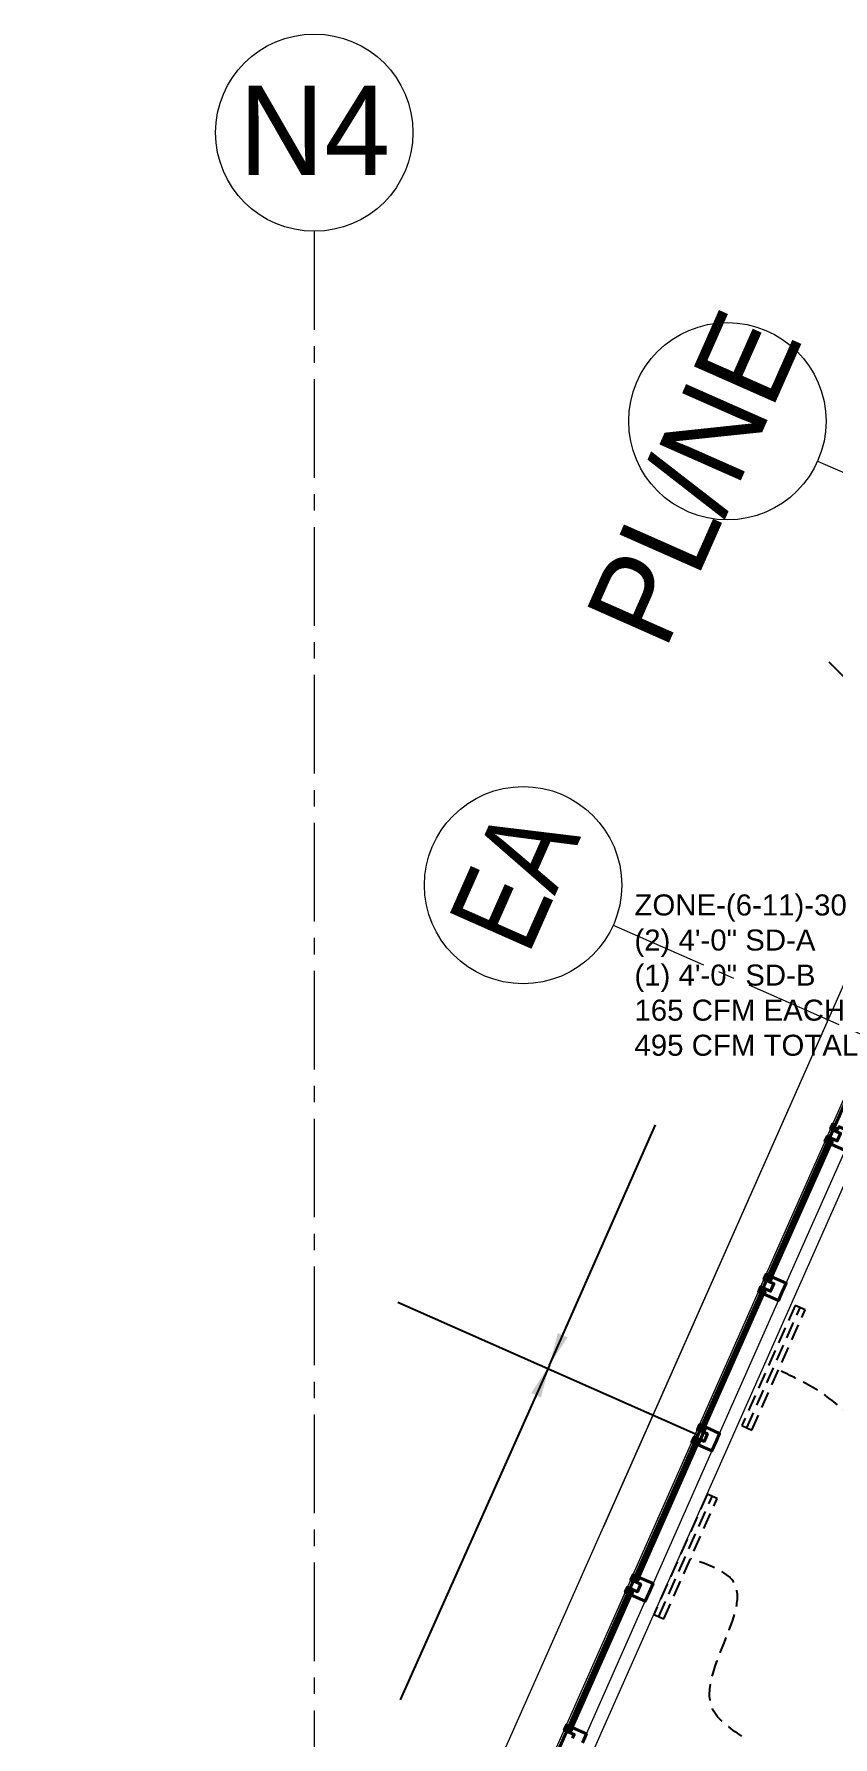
# Model space of a CAD drawing. Header units: inches. Extents: x -26012 to 27, y -3347 to 2082.
# Drawn here: x -24403 to -24112, y 1118 to 1740 of the extents above; entities that cross this region are included whole.
import ezdxf

# ---------------------------------------------------------------- set-up
doc = ezdxf.new("R2010")
doc.units = ezdxf.units.IN
doc.header["$LTSCALE"] = 48
doc.header["$MEASUREMENT"] = 0
doc.linetypes.add('A_Column Grid$0$CENTER2', pattern=[1.125, 0.75, -0.125, 0.125, -0.125])
doc.linetypes.add('HIDDEN2', pattern=[0.1875, 0.125, -0.0625])
for name, color, linetype in [('A104$0$A-FLOR-AWNG', 8, 'Continuous'), ('A104$0$A-FLOR-SLAB', 8, 'Continuous'), ('A104$0$A-GLAZ', 8, 'Continuous'), ('A104$0$C-PROP', 8, 'Continuous'), ('A_Column Grid$0$A-GRID-1D1-15', 8, 'A_Column Grid$0$CENTER2'), ('A_Column Grid$0$A-GRID-GRD1-15', 8, 'A_Column Grid$0$CENTER2'), ('M-HVAC-anno', 6, 'Continuous'), ('M-HVAC-FUTR', 4, 'HIDDEN2'), ('XREF', 8, 'Continuous')]:
    doc.layers.add(name, color=color, linetype=linetype)
doc.styles.add('A_Column Grid$0$Style-Arial', font='arial.ttf')
doc.styles.add('M08', font='arial.ttf', dxfattribs={"height": 7.68})
doc.styles.get("Standard").update_dxf_attribs({"font": 'simplex.shx'})
doc.dimstyles.new('STANDARD$7', dxfattribs={"dimtxt": 0.18, "dimasz": 0.125, "dimexe": 0.18, "dimexo": 0.06, "dimgap": 0.09, "dimtad": 0, "dimtih": 1, "dimtoh": 1, "dimdec": 4, "dimzin": 0, "dimdsep": 46, "dimtxsty": 'Standard', "dimcen": 0.09, "dimadec": 0, "dimazin": 0, "dimtfac": 1, "dimtdec": 4, "dimtofl": 0, "dimtmove": 0, "dimatfit": 3, "dimfxl": 1, "dimtolj": 1, "dimtzin": 0, "dimarcsym": 0})

# ---------------------------------------------------------------- blocks, each defined once
blk = doc.blocks.new('A104')
at = {"layer": 'A104$0$A-FLOR-AWNG', "lineweight": 0}
for q in [(-24684.5815, 90.1818), (-24195.532, 1194.69)]:
    blk.add_line((-24033.7396, 1560.0949), q, dxfattribs=at)
at = {"layer": 'A104$0$A-FLOR-SLAB', "lineweight": 0}
blk.add_line((-24582.659, 246.8918), (-24082.047, 1377.5135), dxfattribs=at)
at = {"layer": 'A104$0$A-GLAZ', "lineweight": 0}
for p, q in [((-24599.4792, 240.3944), (-24088.548, 1394.3341)), ((-24193.5642, 1157.1548), (-24088.548, 1394.3341)), ((-24135.2751, 1285.7035), (-24113.21, 1335.5371)), ((-24134.8179, 1285.5011), (-24112.7528, 1335.3346)), ((-24128.7994, 1283.6565), (-24107.3416, 1332.1184)), ((-24159.567, 1230.8409), (-24137.5019, 1280.6744)), ((-24159.1098, 1230.6385), (-24137.0447, 1280.472)), ((-24153.0913, 1228.7939), (-24131.6335, 1277.2558)), ((-24161.7939, 1225.8113), (-24183.859, 1175.9778)), ((-24161.3368, 1225.6089), (-24183.4018, 1175.7753)), ((-24155.9255, 1222.3927), (-24177.3833, 1173.9307)), ((-24208.1506, 1121.1157), (-24186.0855, 1170.9492)), ((-24207.6934, 1120.9132), (-24185.6284, 1170.7468)), ((-24201.6749, 1119.0686), (-24180.2172, 1167.5306))]:
    blk.add_line(p, q, dxfattribs=at)
at = {"layer": 'A104$0$A-GLAZ', "lineweight": 40}
for p, q in [((-24135.5037, 1285.8047), (-24113.4386, 1335.6383)), ((-24134.3607, 1285.2987), (-24112.2957, 1335.1322)), ((-24112.2957, 1335.1322), (-24113.4386, 1335.6383)), ((-24159.7956, 1230.9421), (-24137.7305, 1280.7757)), ((-24136.8161, 1280.3708), (-24137.7305, 1280.7757)), ((-24134.3607, 1285.2987), (-24135.5037, 1285.8047)), ((-24158.8812, 1230.5373), (-24136.8161, 1280.3708)), ((-24160.9546, 1224.6194), (-24158.1203, 1231.0206)), ((-24162.0225, 1225.9125), (-24184.0876, 1176.079)), ((-24160.8796, 1225.4064), (-24182.9447, 1175.5729)), ((-24160.8796, 1225.4064), (-24162.0225, 1225.9125)), ((-24158.8812, 1230.5373), (-24159.7956, 1230.9421)), ((-24182.9447, 1175.5729), (-24184.0876, 1176.079)), ((-24208.3792, 1121.2169), (-24186.3141, 1171.0504)), ((-24207.2363, 1120.7108), (-24185.1712, 1170.5443)), ((-24185.1712, 1170.5443), (-24186.3141, 1171.0504)), ((-24207.2363, 1120.7108), (-24208.3792, 1121.2169))]:
    blk.add_line(p, q, dxfattribs=at)
at = {"layer": 'A104$0$A-GLAZ', "lineweight": 40, "flags": 128}
for points in [[(-24109.5822, 1336.938), (-24110.1894, 1335.5667), (-24113.8469, 1337.1861), (-24114.6567, 1335.3574), (-24113.9709, 1335.0537), (-24113.566, 1335.9681), (-24111.9658, 1335.2596), (-24112.3707, 1334.3452), (-24107.3416, 1332.1184), (-24105.9247, 1335.3185)], [(-24109.5822, 1336.938), (-24108.9751, 1338.3093), (-24112.6326, 1339.9287), (-24111.8228, 1341.7575), (-24111.1371, 1341.4538), (-24111.5419, 1340.5394), (-24109.9418, 1339.8309), (-24109.5369, 1340.7453), (-24104.5078, 1338.5186), (-24105.9247, 1335.3185)], [(-24133.8741, 1282.0753), (-24134.4813, 1280.704), (-24138.1388, 1282.3235), (-24138.9485, 1280.4947), (-24138.2627, 1280.1911), (-24137.8578, 1281.1055), (-24136.4863, 1280.4982), (-24136.8911, 1279.5838), (-24131.6335, 1277.2558), (-24130.2166, 1280.4559)], [(-24133.8741, 1282.0753), (-24133.2667, 1283.4472), (-24136.9242, 1285.0666), (-24136.1144, 1286.8954), (-24135.4287, 1286.5917), (-24135.8335, 1285.6774), (-24134.2334, 1284.9688), (-24133.8285, 1285.8832), (-24128.7994, 1283.6565), (-24130.2166, 1280.4559)], [(-24158.1659, 1227.2127), (-24157.5585, 1228.5846), (-24161.216, 1230.204), (-24160.4063, 1232.0328), (-24159.7205, 1231.7291), (-24160.1254, 1230.8147), (-24158.7538, 1230.2074), (-24158.3489, 1231.1218), (-24153.0913, 1228.7939), (-24154.5084, 1225.5933)], [(-24158.1659, 1227.2127), (-24158.7733, 1225.8409), (-24162.4308, 1227.4603), (-24163.2406, 1225.6316), (-24162.5548, 1225.3279), (-24162.1499, 1226.2423), (-24160.5498, 1225.5338), (-24160.9546, 1224.6194), (-24155.9255, 1222.3927), (-24154.5084, 1225.5933)], [(-24182.4578, 1172.3501), (-24181.8506, 1173.7214), (-24185.5081, 1175.3409), (-24184.6984, 1177.1696), (-24184.0126, 1176.866), (-24184.4174, 1175.9516), (-24182.8173, 1175.2431), (-24182.4124, 1176.1575), (-24177.3833, 1173.9307), (-24178.8002, 1170.7307)], [(-24182.4578, 1172.3501), (-24183.0649, 1170.9788), (-24186.7224, 1172.5983), (-24187.5322, 1170.7695), (-24186.8464, 1170.4659), (-24186.4415, 1171.3802), (-24184.8414, 1170.6717), (-24185.2462, 1169.7573), (-24180.2172, 1167.5306), (-24178.8002, 1170.7307)], [(-24206.7496, 1117.4875), (-24206.1422, 1118.8593), (-24209.7997, 1120.4788), (-24208.99, 1122.3075), (-24208.3042, 1122.0039), (-24208.709, 1121.0895), (-24207.1089, 1120.381), (-24206.704, 1121.2954), (-24201.6749, 1119.0686), (-24203.0921, 1115.868)]]:
    blk.add_lwpolyline(points, dxfattribs=at)
at = {"layer": 'A104$0$C-PROP', "lineweight": 40, "flags": 128}
blk.add_lwpolyline([(-25004.5437, -676.9041), (-24022.0239, 1542.095), (-21061.0239, 1542.095), (-21061.0239, -676.9042)], dxfattribs=at)
blk = doc.blocks.new('A_Column Grid')
at = {"layer": 'A_Column Grid$0$A-GRID-1D1-15', "linetype": 'Continuous', "lineweight": 13}
for centre in [(-24301.02, 1703.67), (-24150.26, 1598.3), (-24224.81, 1428.94)]:
    blk.add_circle(centre, 36, dxfattribs=at)
at = {"layer": 'A_Column Grid$0$A-GRID-GRD1-15', "lineweight": 0}
for p, q in [((-24301.02, 1667.67), (-24301.02, -2700.91)), ((-24117.34, 1583.73), (-24022.03, 1542.39)), ((-24191.92, 1414.31), (-23943.33, 1304.88))]:
    blk.add_line(p, q, dxfattribs=at)
at = {"layer": 'A_Column Grid$0$A-GRID-1D1-15', "linetype": 'Continuous', "lineweight": 13, "style": 'A_Column Grid$0$Style-Arial', "width": 0.95}
blk.add_text('N4', height=32.5, dxfattribs=at).set_placement((-24328.48, 1688.27))
at = {"layer": 'A_Column Grid$0$A-GRID-1D1-15', "linetype": 'Continuous', "lineweight": 13, "style": 'A_Column Grid$0$Style-Arial'}
for s, width, p in [('PL/NE', 0.95, (-24172.98, 1514.27)), ('EA', 0.789231, (-24222.94, 1403))]:
    blk.add_text(s, height=32.5, rotation=66.1261, dxfattribs=dict(at, width=width)).set_placement(p)
blk = doc.blocks.new('SD-A')
at = {"layer": 'M-HVAC-FUTR'}
for p, q in [((2473.34, 316.58), (2425.34, 316.58)), ((2425.34, 316.58), (2425.34, 312.58)), ((2473.34, 314.58), (2425.34, 314.58)), ((2425.34, 312.58), (2473.34, 312.58)), ((2473.34, 312.58), (2473.34, 316.58))]:
    blk.add_line(p, q, dxfattribs=at)

msp = doc.modelspace()

# ---------------------------------------------------------------- linework, layer by layer
at = {"layer": 'M-HVAC-anno'}
for p, q in [((-23923.18, 1320.76, 0.01), (-24113.15, 1510.33)), ((-24270.48, 1276.75, 0), (-24160.76, 1228.17, 0))]:
    msp.add_line(p, q, dxfattribs=at)
at = {"layer": 'M-HVAC-FUTR'}
for points in [[(-24104.81, 1206.37), (-24102.44, 1228.75), (-24118.24, 1245.03), (-24131.59, 1251.95, 0)], [(-24144.94, 1118.19), (-24155.65, 1128.18), (-24148.04, 1174.63), (-24163.75, 1183.05)]]:
    msp.add_spline(points, degree=3, dxfattribs=at)

# ---------------------------------------------------------------- block references
at = {"layer": 'M-HVAC-FUTR', "rotation": 246.1173955160587}
for p in [(-23429.42, 3619.74, 0), (-23461.57, 3550.84)]:
    msp.add_blockref('SD-A', p, dxfattribs=at)
at = {"layer": 'XREF'}
for name in ['A_Column Grid', 'A104']:
    msp.add_blockref(name, (0, 0), dxfattribs=at)

# ---------------------------------------------------------------- texts
at = {"layer": 'M-HVAC-anno', "insert": (-24184.18, 1425.55), "char_height": 7.68, "width": 88.2868, "attachment_point": 1, "style": 'M08'}
msp.add_mtext('ZONE-(6-11)-30\\P(2) 4\'-0" SD-A\\P(1) 4\'-0" SD-B\\P165 CFM EACH\\P495 CFM TOTAL', dxfattribs=at)

# ---------------------------------------------------------------- leaders
at = {"layer": 'M-HVAC-anno'}
for points in [[(-24215.19, 1253.69, 0), (-24176.46, 1341.45, 0)], [(-24215.19, 1253.69, 0), (-24269.66, 1131.48, 0)]]:
    msp.add_leader(points, dimstyle='STANDARD$7', override={"dimscale": 96, "dimgap": 0.09, "dimtad": 0}, dxfattribs=at)

doc.saveas('drawing.dxf')
